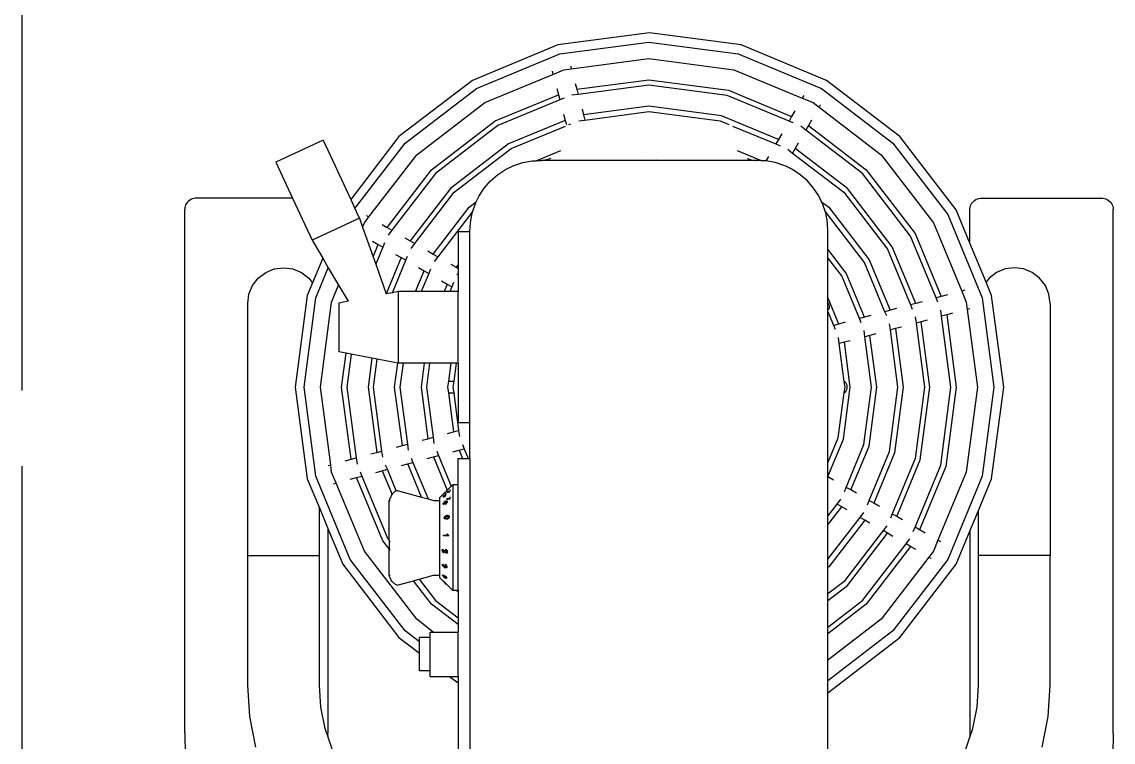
# Model space of a CAD drawing. Header units: millimetres. Extents: x 44692 to 333458, y -26854 to 14445.
# Drawn here: x 67417 to 68147, y -20580 to -20098 of the extents above; entities that cross this region are included whole.
import ezdxf

# ---------------------------------------------------------------- set-up
doc = ezdxf.new("R2010")
doc.units = ezdxf.units.MM
doc.header["$LTSCALE"] = 100
doc.linetypes.add('DASHEDX2', pattern=[3.048, 2.54, -0.508])
doc.layers.add('Area proceso', color=90, linetype='DASHEDX2')
doc.layers.add('Maquinas', color=200, linetype='Continuous')

msp = doc.modelspace()

# ---------------------------------------------------------------- linework, layer by layer
at = {"layer": 'Area proceso'}
msp.add_line((67417.432, -20090.329), (67417.432, -20906.329), dxfattribs=at)
at = {"layer": 'Maquinas'}
for p, q in [((67837.301, -20105.141), (67775.969, -20113.215)), ((67898.634, -20113.215), (67837.301, -20105.141)), ((67777.232, -20119.233), (67836.952, -20111.371)), ((67836.952, -20111.371), (67896.672, -20119.233)), ((67775.969, -20113.215), (67718.816, -20136.889)), ((67721.582, -20142.284), (67777.232, -20119.233)), ((67896.672, -20119.233), (67952.322, -20142.284)), ((67955.786, -20136.889), (67898.634, -20113.215)), ((67784.533, -20127.511), (67784.585, -20127.635)), ((67784.985, -20129.2), (67836.952, -20122.358)), ((67836.952, -20122.358), (67893.828, -20129.846)), ((67727.076, -20151.799), (67772.749, -20132.881)), ((67772.2, -20130.836), (67772.749, -20132.881)), ((67772.749, -20132.881), (67780.076, -20129.846)), ((67780.076, -20129.846), (67784.985, -20129.2)), ((67784.585, -20127.635), (67784.985, -20129.2)), ((67893.828, -20129.846), (67939.501, -20148.764)), ((67718.816, -20136.889), (67669.738, -20174.548)), ((67787.599, -20138.953), (67788.655, -20142.894)), ((67788.655, -20142.894), (67836.952, -20136.536)), ((67836.952, -20140.08), (67789.572, -20146.318)), ((67836.952, -20136.536), (67890.159, -20143.541)), ((67889.241, -20146.964), (67836.952, -20140.08)), ((68004.864, -20174.548), (67955.786, -20136.889)), ((67673.794, -20178.953), (67721.582, -20142.284)), ((67734.165, -20164.078), (67776.418, -20146.576)), ((67775.282, -20142.338), (67776.418, -20146.576)), ((67776.418, -20146.576), (67777.335, -20149.999)), ((67780.196, -20148.814), (67777.335, -20149.999)), ((67789.572, -20146.318), (67785.457, -20146.86)), ((67788.655, -20142.894), (67789.572, -20146.318)), ((67930.64, -20164.112), (67889.241, -20146.964)), ((67890.159, -20143.541), (67932.412, -20161.043)), ((67940.56, -20146.93), (67939.501, -20148.764)), ((67939.501, -20148.764), (67946.828, -20151.799)), ((67952.322, -20142.284), (68000.11, -20178.953)), ((67681.564, -20186.722), (67727.076, -20151.799)), ((67777.335, -20149.999), (67735.937, -20167.147)), ((67792.185, -20156.071), (67793.242, -20160.012)), ((67836.952, -20154.258), (67793.242, -20160.012)), ((67885.572, -20160.659), (67836.952, -20154.258)), ((67946.828, -20151.799), (67950.757, -20154.814)), ((67951.581, -20153.424), (67950.757, -20154.814)), ((67950.757, -20154.814), (67992.341, -20186.722)), ((67951.631, -20153.3), (67951.581, -20153.424)), ((67781.005, -20163.694), (67743.026, -20179.425)), ((67779.869, -20159.456), (67781.005, -20163.694)), ((67781.005, -20163.694), (67781.753, -20166.488)), ((67790.044, -20163.978), (67794.159, -20163.436)), ((67793.242, -20160.012), (67794.159, -20163.436)), ((67794.159, -20163.436), (67836.952, -20157.802)), ((67836.952, -20157.802), (67884.655, -20164.082)), ((67923.551, -20176.39), (67885.572, -20160.659)), ((67932.412, -20161.043), (67930.64, -20164.112)), ((67934.606, -20157.243), (67932.412, -20161.043)), ((67945.708, -20163.558), (67943.668, -20167.092)), ((67691.589, -20196.747), (67734.165, -20164.078)), ((67735.937, -20167.147), (67694.095, -20199.254)), ((67744.798, -20182.495), (67781.072, -20167.47)), ((67783.443, -20166.488), (67784.783, -20165.932)), ((67884.655, -20164.082), (67890.461, -20166.488)), ((67892.832, -20167.47), (67921.779, -20179.46)), ((67933.501, -20165.297), (67930.64, -20164.112)), ((67941.896, -20170.162), (67938.603, -20167.635)), ((67943.668, -20167.092), (67941.896, -20170.162)), ((67979.809, -20199.254), (67941.896, -20170.162)), ((67943.668, -20167.092), (67982.315, -20196.747)), ((67618.935, -20176.927), (67587.246, -20191.704)), ((67618.935, -20176.927), (67637.448, -20216.629)), ((67669.738, -20174.548), (67637.448, -20216.629)), ((67923.551, -20176.39), (67921.779, -20179.46)), ((67925.745, -20172.591), (67923.551, -20176.39)), ((68042.523, -20223.626), (68004.864, -20174.548)), ((67640.259, -20222.657), (67673.794, -20178.953)), ((67743.026, -20179.425), (67704.12, -20209.279)), ((67706.626, -20211.785), (67744.798, -20182.495)), ((67761.971, -20190.596), (67778.048, -20183.937)), ((67895.856, -20183.937), (67911.913, -20190.588)), ((67921.779, -20179.46), (67924.64, -20180.645)), ((67929.742, -20182.982), (67933.035, -20185.509)), ((67934.807, -20182.44), (67933.035, -20185.509)), ((67933.035, -20185.509), (67967.278, -20211.785)), ((67936.847, -20178.906), (67934.807, -20182.44)), ((67969.784, -20209.279), (67934.807, -20182.44)), ((68000.11, -20178.953), (68036.779, -20226.741)), ((67587.246, -20191.704), (67598.437, -20215.703)), ((67649.655, -20228.306), (67681.564, -20186.722)), ((67746.634, -20193.834), (67752.62, -20191.877)), ((67752.62, -20191.877), (67758.815, -20190.737)), ((67758.815, -20190.737), (67761.807, -20190.664)), ((67761.807, -20190.664), (67761.971, -20190.596)), ((67761.971, -20190.596), (67765.106, -20190.436)), ((67765.106, -20190.436), (67765.203, -20190.436)), ((67767.2, -20190.326), (67765.203, -20190.436)), ((67788.17, -20190.436), (67765.203, -20190.436)), ((67769.26, -20189.938), (67767.2, -20190.326)), ((67771.251, -20189.281), (67769.26, -20189.938)), ((67801.394, -20190.436), (67788.17, -20190.436)), ((67831.374, -20190.436), (67801.394, -20190.436)), ((67832.212, -20190.326), (67831.374, -20190.436)), ((67842.531, -20190.436), (67831.374, -20190.436)), ((67842.531, -20190.436), (67841.692, -20190.326)), ((67908.703, -20190.436), (67842.531, -20190.436)), ((67902.653, -20189.281), (67904.644, -20189.938)), ((67904.644, -20189.938), (67906.704, -20190.326)), ((67906.704, -20190.326), (67908.703, -20190.436)), ((67908.703, -20190.436), (67908.798, -20190.441)), ((67911.913, -20190.588), (67908.798, -20190.441)), ((67912.204, -20190.708), (67911.913, -20190.588)), ((67915.089, -20190.737), (67912.204, -20190.708)), ((67915.221, -20190.819), (67915.089, -20190.737)), ((67916.884, -20187.938), (67915.221, -20190.819)), ((67921.284, -20191.877), (67915.221, -20190.819)), ((67927.27, -20193.834), (67921.284, -20191.877)), ((67992.341, -20186.722), (68027.263, -20232.234)), ((67661.933, -20235.395), (67691.589, -20196.747)), ((67694.095, -20199.254), (67665.003, -20237.167)), ((67730.967, -20204.194), (67735.709, -20200.049)), ((67735.709, -20200.049), (67740.963, -20196.575)), ((67740.963, -20196.575), (67746.634, -20193.834)), ((67928.011, -20194.192), (67927.27, -20193.834)), ((67932.941, -20196.575), (67928.011, -20194.192)), ((67938.195, -20200.049), (67932.941, -20196.575)), ((67942.937, -20204.194), (67938.195, -20200.049)), ((68011.916, -20241.095), (67979.809, -20199.254)), ((67982.315, -20196.747), (68014.985, -20239.323)), ((67726.821, -20208.936), (67730.967, -20204.194)), ((67947.083, -20208.936), (67942.937, -20204.194)), ((67704.12, -20209.279), (67677.281, -20244.256)), ((67680.351, -20246.028), (67706.626, -20211.785)), ((67721.441, -20218.135), (67723.347, -20214.19)), ((67723.347, -20214.19), (67726.821, -20208.936)), ((67950.557, -20214.19), (67947.083, -20208.936)), ((67952.463, -20218.135), (67950.557, -20214.19)), ((67967.278, -20211.785), (67996.568, -20249.956)), ((67999.637, -20248.184), (67969.784, -20209.279)), ((67526.487, -20222.071), (67526.418, -20223.027)), ((67526.69, -20221.131), (67526.487, -20222.071)), ((67527.026, -20220.224), (67526.69, -20221.131)), ((67527.488, -20219.365), (67527.026, -20220.224)), ((67528.068, -20218.568), (67527.488, -20219.365)), ((67528.756, -20217.848), (67528.068, -20218.568)), ((67529.542, -20217.216), (67528.756, -20217.848)), ((67530.41, -20216.684), (67529.542, -20217.216)), ((67531.346, -20216.261), (67530.41, -20216.684)), ((67532.335, -20215.953), (67531.346, -20216.261)), ((67533.359, -20215.766), (67532.335, -20215.953)), ((67534.401, -20215.703), (67533.359, -20215.766)), ((67598.437, -20215.703), (67534.401, -20215.703)), ((67598.437, -20215.703), (67611.584, -20243.898)), ((67637.448, -20216.629), (67640.259, -20222.657)), ((67692.629, -20253.117), (67716.651, -20221.81)), ((67716.651, -20221.81), (67721.441, -20218.135)), ((67719.145, -20224.333), (67720.607, -20219.861)), ((67720.607, -20219.861), (67721.441, -20218.135)), ((67952.463, -20218.135), (67957.253, -20221.81)), ((67953.297, -20219.861), (67952.463, -20218.135)), ((67954.759, -20224.333), (67953.297, -20219.861)), ((67957.253, -20221.81), (67984.29, -20257.045)), ((68051.691, -20223.027), (68051.76, -20222.071)), ((68051.76, -20222.071), (68051.963, -20221.131)), ((68051.963, -20221.131), (68052.299, -20220.224)), ((68052.299, -20220.224), (68052.761, -20219.365)), ((68052.761, -20219.365), (68053.341, -20218.568)), ((68053.341, -20218.568), (68054.029, -20217.848)), ((68054.029, -20217.848), (68054.814, -20217.216)), ((68054.814, -20217.216), (68055.683, -20216.684)), ((68055.683, -20216.684), (68056.619, -20216.261)), ((68056.619, -20216.261), (68057.608, -20215.953)), ((68057.608, -20215.953), (68058.632, -20215.766)), ((68058.632, -20215.766), (68059.674, -20215.703)), ((68059.674, -20215.703), (68139.503, -20215.703)), ((68139.503, -20215.703), (68140.545, -20215.766)), ((68140.545, -20215.766), (68141.569, -20215.953)), ((68141.569, -20215.953), (68142.558, -20216.261)), ((68142.558, -20216.261), (68143.494, -20216.684)), ((68143.494, -20216.684), (68144.363, -20217.216)), ((68144.363, -20217.216), (68145.148, -20217.848)), ((68145.148, -20217.848), (68145.836, -20218.568)), ((68145.836, -20218.568), (68146.416, -20219.365)), ((68146.416, -20219.365), (68146.878, -20220.224)), ((68146.878, -20220.224), (68147.214, -20221.131)), ((68147.214, -20221.131), (68147.417, -20222.071)), ((68147.417, -20222.071), (68147.486, -20223.027)), ((67526.418, -20330.363), (67526.418, -20223.027)), ((67643.273, -20229.121), (67611.584, -20243.898)), ((67640.259, -20222.657), (67642.298, -20227.03)), ((67642.298, -20227.03), (67643.273, -20229.121)), ((67643.273, -20229.121), (67645.417, -20235.19)), ((67646.641, -20232.234), (67649.655, -20228.306)), ((67648.265, -20227.482), (67648.141, -20227.432)), ((67648.265, -20227.482), (67649.655, -20228.306)), ((67719.145, -20224.333), (67695.698, -20254.889)), ((67717.51, -20232.042), (67718.649, -20225.848)), ((67718.649, -20225.848), (67719.145, -20224.333)), ((67981.22, -20258.817), (67954.759, -20224.333)), ((67955.255, -20225.848), (67954.759, -20224.333)), ((67956.394, -20232.042), (67955.255, -20225.848)), ((68036.779, -20226.741), (68059.83, -20282.391)), ((68051.691, -20245.759), (68042.523, -20223.626)), ((68051.691, -20245.759), (68051.691, -20223.027)), ((68147.486, -20330.363), (68147.486, -20223.027)), ((67645.417, -20235.19), (67646.641, -20232.234)), ((67645.417, -20235.19), (67652.419, -20255.017)), ((67658.4, -20233.355), (67661.933, -20235.395)), ((67661.933, -20235.395), (67665.003, -20237.167)), ((67717.209, -20238.333), (67717.51, -20232.042)), ((67956.695, -20238.333), (67956.394, -20232.042)), ((68027.263, -20232.234), (68046.182, -20277.907)), ((67611.584, -20243.898), (67618.693, -20255.943)), ((67665.003, -20237.167), (67662.476, -20240.46)), ((67673.747, -20242.215), (67677.281, -20244.256)), ((67677.281, -20244.256), (67680.351, -20246.028)), ((67717.209, -20238.333), (67709.226, -20238.333)), ((67709.226, -20238.333), (67709.226, -20260.349)), ((67717.209, -20366.059), (67717.209, -20238.333)), ((67956.695, -20249.946), (67956.695, -20238.333)), ((68029.063, -20282.494), (68011.916, -20241.095)), ((68014.985, -20239.323), (68032.487, -20281.577)), ((67652.084, -20244.457), (67655.884, -20246.651)), ((67652.419, -20255.017), (67655.884, -20246.651)), ((67658.953, -20248.423), (67654.169, -20259.973)), ((67655.884, -20246.651), (67658.953, -20248.423)), ((67660.138, -20245.562), (67658.953, -20248.423)), ((67677.824, -20249.321), (67680.351, -20246.028)), ((67689.095, -20251.076), (67692.629, -20253.117)), ((67968.942, -20265.906), (67956.695, -20249.946)), ((67956.695, -20255.718), (67956.695, -20249.946)), ((67996.568, -20249.956), (68011.945, -20287.081)), ((68015.369, -20286.164), (67999.637, -20248.184)), ((68062.492, -20271.833), (68051.691, -20245.759)), ((67618.693, -20255.943), (67611.866, -20272.425)), ((67618.693, -20255.943), (67622.416, -20262.252)), ((67652.419, -20255.017), (67654.169, -20259.973)), ((67671.232, -20255.512), (67661.171, -20279.8)), ((67665.298, -20279.018), (67674.301, -20257.284)), ((67667.432, -20253.318), (67671.232, -20255.512)), ((67671.232, -20255.512), (67674.301, -20257.284)), ((67674.301, -20257.284), (67675.486, -20254.423)), ((67692.629, -20253.117), (67695.698, -20254.889)), ((67695.698, -20254.889), (67693.171, -20258.182)), ((67965.873, -20267.678), (67956.695, -20255.718)), ((67956.695, -20282.253), (67956.695, -20255.718)), ((67994.827, -20291.668), (67981.22, -20258.817)), ((67984.29, -20257.045), (67998.251, -20290.75)), ((67575.597, -20269.296), (67580.557, -20265.491)), ((67580.557, -20265.491), (67586.333, -20263.098)), ((67586.333, -20263.098), (67592.531, -20262.282)), ((67592.531, -20262.282), (67598.73, -20263.098)), ((67598.73, -20263.098), (67604.506, -20265.491)), ((67604.506, -20265.491), (67609.466, -20269.296)), ((67614.074, -20282.391), (67622.416, -20262.252)), ((67622.416, -20262.252), (67629.345, -20273.991)), ((67654.169, -20259.973), (67661.171, -20279.8)), ((67680.832, -20278.248), (67686.579, -20264.373)), ((67682.78, -20262.179), (67686.579, -20264.373)), ((67689.649, -20266.145), (67684.636, -20278.248)), ((67686.579, -20264.373), (67689.649, -20266.145)), ((67690.834, -20263.284), (67689.649, -20266.145)), ((67704.443, -20259.937), (67707.976, -20261.978)), ((67709.226, -20260.349), (67707.976, -20261.978)), ((67707.976, -20261.978), (67709.226, -20262.699)), ((67709.226, -20266.122), (67708.519, -20267.043)), ((67709.226, -20260.349), (67709.226, -20262.699)), ((67709.226, -20262.699), (67709.226, -20266.122)), ((67709.226, -20266.122), (67709.226, -20278.248)), ((67981.133, -20295.337), (67968.942, -20265.906)), ((68069.398, -20265.491), (68064.438, -20269.296)), ((68075.174, -20263.098), (68069.398, -20265.491)), ((68081.373, -20262.282), (68075.174, -20263.098)), ((68087.571, -20263.098), (68081.373, -20262.282)), ((68093.347, -20265.491), (68087.571, -20263.098)), ((68098.307, -20269.296), (68093.347, -20265.491)), ((67571.791, -20274.256), (67575.597, -20269.296)), ((67611.866, -20272.425), (67608.406, -20280.778)), ((67609.466, -20269.296), (67611.866, -20272.425)), ((67698.127, -20271.04), (67701.927, -20273.234)), ((67701.927, -20273.234), (67699.85, -20278.248)), ((67701.927, -20273.234), (67704.996, -20275.006)), ((67706.181, -20272.145), (67704.996, -20275.006)), ((67977.709, -20296.254), (67965.873, -20267.678)), ((68064.438, -20269.296), (68062.492, -20271.833)), ((68066.197, -20280.778), (68062.492, -20271.833)), ((68102.113, -20274.256), (68098.307, -20269.296)), ((67568.583, -20286.231), (67569.399, -20280.032)), ((67569.399, -20280.032), (67571.791, -20274.256)), ((67608.406, -20280.778), (67600.331, -20342.111)), ((67624.687, -20285.235), (67629.345, -20273.991)), ((67629.345, -20273.991), (67635.669, -20284.707)), ((67661.171, -20279.8), (67660.841, -20279.874)), ((67665.298, -20279.018), (67661.171, -20279.8)), ((67669.312, -20278.248), (67665.298, -20279.018)), ((67680.832, -20278.248), (67669.312, -20278.248)), ((67669.312, -20326.145), (67669.312, -20278.248)), ((67684.636, -20278.248), (67680.832, -20278.248)), ((67699.85, -20278.248), (67684.636, -20278.248)), ((67703.654, -20278.248), (67699.85, -20278.248)), ((67704.996, -20275.006), (67703.654, -20278.248)), ((67709.226, -20278.248), (67703.654, -20278.248)), ((67709.226, -20326.145), (67709.226, -20278.248)), ((68036.725, -20280.441), (68032.487, -20281.577)), ((68048.227, -20277.359), (68046.182, -20277.907)), ((68046.182, -20277.907), (68049.217, -20285.235)), ((68074.271, -20342.111), (68066.197, -20280.778)), ((68104.505, -20280.032), (68102.113, -20274.256)), ((68105.321, -20286.231), (68104.505, -20280.032)), ((67568.583, -20454.837), (67568.583, -20286.231)), ((67606.212, -20342.111), (67614.074, -20282.391)), ((67617.2, -20342.111), (67624.687, -20285.235)), ((67635.669, -20284.707), (67629.397, -20285.911)), ((67629.397, -20285.911), (67629.397, -20318.481)), ((67636.018, -20284.64), (67635.669, -20284.707)), ((67964.015, -20299.924), (67956.695, -20282.253)), ((67956.695, -20285.706), (67956.695, -20282.253)), ((67956.695, -20285.706), (67956.955, -20286.167)), ((67956.695, -20290.515), (67956.695, -20285.706)), ((67956.955, -20286.167), (67957.309, -20287.107)), ((67957.309, -20287.107), (67957.499, -20288.049)), ((67957.499, -20288.049), (67957.514, -20288.926)), ((68015.369, -20286.164), (68011.945, -20287.081)), ((68011.945, -20287.081), (68013.13, -20289.942)), ((68019.607, -20285.028), (68015.369, -20286.164)), ((68032.487, -20281.577), (68029.063, -20282.494)), ((68030.248, -20285.355), (68029.063, -20282.494)), ((68049.217, -20285.235), (68049.863, -20290.144)), ((68059.83, -20282.391), (68067.692, -20342.111)), ((68105.321, -20286.231), (68105.321, -20454.837)), ((67957.023, -20290.261), (67956.695, -20290.515)), ((67956.695, -20291.436), (67956.695, -20290.515)), ((67960.591, -20300.841), (67956.695, -20291.436)), ((67956.695, -20304.326), (67956.695, -20291.436)), ((67957.352, -20289.681), (67957.023, -20290.261)), ((67957.514, -20288.926), (67957.352, -20289.681)), ((67981.133, -20295.337), (67977.709, -20296.254)), ((67985.371, -20294.202), (67981.133, -20295.337)), ((67998.251, -20290.75), (67994.827, -20291.668)), ((67996.012, -20294.528), (67994.827, -20291.668)), ((68002.489, -20289.615), (67998.251, -20290.75)), ((68015.085, -20295.202), (68015.627, -20299.318)), ((68032.745, -20294.731), (68032.203, -20290.616)), ((68036.168, -20293.813), (68032.745, -20294.731)), ((68038.983, -20342.111), (68032.745, -20294.731)), ((68040.11, -20292.757), (68036.168, -20293.813)), ((68036.168, -20293.813), (68042.527, -20342.111)), ((68051.552, -20289.692), (68049.863, -20290.144)), ((68049.863, -20290.144), (68056.705, -20342.111)), ((67964.015, -20299.924), (67960.591, -20300.841)), ((67961.776, -20303.702), (67960.591, -20300.841)), ((67968.252, -20298.788), (67964.015, -20299.924)), ((67978.894, -20299.115), (67977.709, -20296.254)), ((67998.509, -20303.904), (67997.967, -20299.789)), ((68005.874, -20301.931), (68001.932, -20302.987)), ((68019.05, -20298.4), (68015.627, -20299.318)), ((68015.627, -20299.318), (68021.261, -20342.111)), ((68022.992, -20297.344), (68019.05, -20298.4)), ((68024.805, -20342.111), (68019.05, -20298.4)), ((67956.695, -20392.786), (67956.695, -20304.326)), ((67964.272, -20313.078), (67963.731, -20308.963)), ((67981.391, -20308.491), (67980.849, -20304.376)), ((67984.814, -20307.574), (67981.391, -20308.491)), ((67985.817, -20342.111), (67981.391, -20308.491)), ((67988.756, -20306.518), (67984.814, -20307.574)), ((67989.361, -20342.111), (67984.814, -20307.574)), ((68001.932, -20302.987), (67998.509, -20303.904)), ((68003.539, -20342.111), (67998.509, -20303.904)), ((68001.932, -20302.987), (68007.083, -20342.111)), ((67967.696, -20312.161), (67964.272, -20313.078)), ((67967.601, -20338.362), (67964.272, -20313.078)), ((67971.638, -20311.104), (67967.696, -20312.161)), ((67971.639, -20342.111), (67967.696, -20312.161)), ((67634.362, -20319.435), (67629.397, -20318.481)), ((67631.377, -20342.111), (67634.362, -20319.435)), ((67637.819, -20320.098), (67634.362, -20319.435)), ((67637.819, -20320.098), (67634.922, -20342.111)), ((67651.648, -20322.753), (67637.819, -20320.098)), ((67651.648, -20322.753), (67649.099, -20342.111)), ((67655.105, -20323.417), (67651.648, -20322.753)), ((67652.643, -20342.111), (67655.105, -20323.417)), ((67668.933, -20326.072), (67655.105, -20323.417)), ((67526.487, -20330.363), (67526.418, -20330.363)), ((67526.418, -20573.614), (67526.418, -20330.363)), ((67666.821, -20342.111), (67668.933, -20326.072)), ((67669.312, -20326.145), (67668.933, -20326.072)), ((67672.467, -20326.145), (67669.312, -20326.145)), ((67672.467, -20326.145), (67670.365, -20342.111)), ((67686.645, -20326.145), (67672.467, -20326.145)), ((67686.645, -20326.145), (67684.543, -20342.111)), ((67690.189, -20326.145), (67686.645, -20326.145)), ((67690.189, -20326.145), (67688.087, -20342.111)), ((67704.367, -20326.145), (67690.189, -20326.145)), ((67704.367, -20326.145), (67702.773, -20338.254)), ((67707.911, -20326.145), (67704.367, -20326.145)), ((67707.911, -20326.145), (67706.317, -20338.254)), ((67709.226, -20326.145), (67707.911, -20326.145)), ((67709.226, -20326.145), (67709.226, -20366.059)), ((68147.417, -20330.363), (68147.486, -20330.363)), ((68147.486, -20573.614), (68147.486, -20330.363)), ((67702.773, -20338.254), (67702.265, -20342.111)), ((67702.773, -20338.254), (67706.317, -20338.254)), ((67706.317, -20338.254), (67705.809, -20342.111)), ((67967.601, -20338.362), (67967.707, -20338.386)), ((67968.095, -20342.111), (67967.601, -20338.362)), ((67967.707, -20338.386), (67968.249, -20338.773)), ((67968.249, -20338.773), (67968.716, -20339.388)), ((67600.331, -20342.111), (67608.406, -20403.443)), ((67614.074, -20401.831), (67606.212, -20342.111)), ((67624.041, -20394.077), (67617.2, -20342.111)), ((67637.736, -20390.408), (67631.377, -20342.111)), ((67634.922, -20342.111), (67641.159, -20389.491)), ((67649.099, -20342.111), (67654.854, -20385.821)), ((67658.277, -20384.904), (67652.643, -20342.111)), ((67671.972, -20381.234), (67666.821, -20342.111)), ((67670.365, -20342.111), (67675.395, -20380.317)), ((67684.543, -20342.111), (67689.09, -20376.648)), ((67688.087, -20342.111), (67692.514, -20375.73)), ((67702.265, -20342.111), (67702.777, -20345.998)), ((67702.777, -20345.998), (67706.208, -20372.061)), ((67702.777, -20345.998), (67706.321, -20345.998)), ((67705.809, -20342.111), (67706.321, -20345.998)), ((67706.321, -20345.998), (67709.632, -20371.144)), ((67963.626, -20376.053), (67967.597, -20345.89)), ((67967.05, -20376.97), (67971.639, -20342.111)), ((67967.597, -20345.89), (67968.095, -20342.111)), ((67967.707, -20345.866), (67967.597, -20345.89)), ((67968.249, -20345.479), (67967.707, -20345.866)), ((67968.716, -20344.864), (67968.249, -20345.479)), ((67968.716, -20339.388), (67969.073, -20340.19)), ((67969.073, -20344.062), (67968.716, -20344.864)), ((67969.073, -20340.19), (67969.298, -20341.124)), ((67969.298, -20343.128), (67969.073, -20344.062)), ((67969.298, -20341.124), (67969.375, -20342.126)), ((67969.375, -20342.126), (67969.298, -20343.128)), ((67980.744, -20380.64), (67985.817, -20342.111)), ((67984.168, -20381.557), (67989.361, -20342.111)), ((67997.862, -20385.227), (68003.539, -20342.111)), ((68007.083, -20342.111), (68001.286, -20386.144)), ((68021.261, -20342.111), (68014.98, -20389.813)), ((68018.404, -20390.731), (68024.805, -20342.111)), ((68032.099, -20394.4), (68038.983, -20342.111)), ((68042.527, -20342.111), (68035.522, -20395.317)), ((68056.705, -20342.111), (68049.217, -20398.987)), ((68067.692, -20342.111), (68059.83, -20401.831)), ((68066.197, -20403.443), (68074.271, -20342.111)), ((67717.209, -20366.059), (67709.226, -20366.059)), ((67717.209, -20379.896), (67717.209, -20366.059)), ((67689.09, -20376.648), (67692.514, -20375.73)), ((67692.514, -20375.73), (67693.055, -20379.846)), ((67702.267, -20373.117), (67706.208, -20372.061)), ((67706.208, -20372.061), (67709.632, -20371.144)), ((67709.632, -20371.144), (67710.173, -20375.259)), ((67668.03, -20382.291), (67671.972, -20381.234)), ((67671.972, -20381.234), (67675.395, -20380.317)), ((67675.395, -20380.317), (67675.937, -20384.432)), ((67685.148, -20377.704), (67689.09, -20376.648)), ((67712.128, -20380.519), (67713.313, -20383.38)), ((67717.209, -20390.008), (67717.209, -20379.896)), ((67956.695, -20392.786), (67963.626, -20376.053)), ((67956.695, -20401.968), (67967.05, -20376.97)), ((67968.908, -20409.216), (67980.744, -20380.64)), ((67971.977, -20410.988), (67984.168, -20381.557)), ((67637.736, -20390.408), (67641.159, -20389.491)), ((67641.159, -20389.491), (67641.701, -20393.606)), ((67650.912, -20386.877), (67654.854, -20385.821)), ((67654.854, -20385.821), (67658.277, -20384.904)), ((67658.819, -20389.019), (67658.277, -20384.904)), ((67677.892, -20389.693), (67679.077, -20392.554)), ((67688.533, -20390.02), (67692.771, -20388.884)), ((67692.771, -20388.884), (67696.195, -20387.967)), ((67692.771, -20388.884), (67702.013, -20411.195)), ((67695.01, -20385.106), (67696.195, -20387.967)), ((67696.195, -20387.967), (67704.679, -20408.45)), ((67705.652, -20385.433), (67709.889, -20384.298)), ((67709.226, -20390.008), (67712.255, -20390.008)), ((67709.226, -20407.453), (67709.226, -20390.008)), ((67709.889, -20384.298), (67713.313, -20383.38)), ((67709.889, -20384.298), (67712.255, -20390.008)), ((67712.255, -20390.008), (67712.34, -20390.213)), ((67712.255, -20390.008), (67716.058, -20390.008)), ((67713.313, -20383.38), (67716.058, -20390.008)), ((67716.058, -20390.008), (67717.209, -20390.008)), ((67716.058, -20390.008), (67716.143, -20390.213)), ((67717.209, -20390.008), (67717.209, -20677.391)), ((67984.255, -20418.077), (67997.862, -20385.227)), ((68001.286, -20386.144), (67987.325, -20419.849)), ((68014.98, -20389.813), (67999.603, -20426.938)), ((67622.352, -20394.53), (67624.041, -20394.077)), ((67624.687, -20398.987), (67624.041, -20394.077)), ((67633.794, -20391.464), (67637.736, -20390.408)), ((67658.535, -20398.058), (67661.959, -20397.141)), ((67661.959, -20397.141), (67660.774, -20394.28)), ((67667.934, -20411.566), (67661.959, -20397.141)), ((67671.415, -20394.607), (67675.653, -20393.471)), ((67675.653, -20393.471), (67679.077, -20392.554)), ((67684.896, -20415.784), (67675.653, -20393.471)), ((67679.077, -20392.554), (67689.184, -20416.955)), ((67956.695, -20401.968), (67956.695, -20392.786)), ((68002.673, -20428.71), (68018.404, -20390.731)), ((68014.951, -20435.799), (68032.099, -20394.4)), ((68035.522, -20395.317), (68018.02, -20437.571)), ((67608.406, -20403.443), (67616.48, -20422.936)), ((67637.125, -20457.481), (67614.074, -20401.831)), ((67627.722, -20406.314), (67624.687, -20398.987)), ((67637.179, -20403.78), (67641.417, -20402.645)), ((67641.417, -20402.645), (67644.841, -20401.727)), ((67658.919, -20444.898), (67641.417, -20402.645)), ((67643.656, -20398.867), (67644.841, -20401.727)), ((67644.841, -20401.727), (67661.988, -20443.126)), ((67654.297, -20399.193), (67658.535, -20398.058)), ((67658.535, -20398.058), (67665.128, -20413.975)), ((67956.695, -20402.165), (67956.695, -20401.968)), ((67960.429, -20404.321), (67956.695, -20402.165)), ((67956.695, -20416.144), (67956.695, -20402.165)), ((68049.217, -20398.987), (68030.298, -20444.66)), ((68059.83, -20401.831), (68036.779, -20457.481)), ((68057.424, -20424.622), (68066.197, -20403.443)), ((67625.677, -20406.862), (67627.722, -20406.314)), ((67646.641, -20451.987), (67627.722, -20406.314)), ((67666.984, -20412.1), (67666.473, -20412.498)), ((67667.507, -20411.772), (67666.984, -20412.1)), ((67667.934, -20411.566), (67667.507, -20411.772)), ((67668.04, -20411.516), (67667.934, -20411.566)), ((67668.58, -20411.332), (67668.04, -20411.516)), ((67668.58, -20411.332), (67684.896, -20415.784)), ((67696.821, -20416.264), (67702.013, -20411.195)), ((67700.88, -20412.25), (67700.719, -20412.411)), ((67701.212, -20411.947), (67700.778, -20412.375)), ((67700.785, -20412.332), (67701.216, -20411.904)), ((67701.013, -20412.115), (67700.88, -20412.25)), ((67700.885, -20412.303), (67701.006, -20412.177)), ((67701.006, -20412.177), (67701.101, -20412.075)), ((67701.114, -20412.012), (67701.013, -20412.115)), ((67701.101, -20412.075), (67701.169, -20411.998)), ((67701.181, -20411.942), (67701.114, -20412.012)), ((67701.169, -20411.998), (67701.212, -20411.947)), ((67701.216, -20411.904), (67701.181, -20411.942)), ((67702.013, -20411.195), (67704.679, -20408.45)), ((67702.481, -20412.012), (67702.069, -20412.44)), ((67702.31, -20410.806), (67702.401, -20410.806)), ((67702.766, -20410.378), (67702.336, -20410.806)), ((67702.401, -20410.806), (67702.678, -20410.53)), ((67702.857, -20412.012), (67702.481, -20412.012)), ((67702.678, -20410.53), (67702.819, -20410.379)), ((67702.795, -20410.378), (67702.74, -20410.378)), ((67703.188, -20409.972), (67702.795, -20410.378)), ((67703.038, -20410.15), (67702.819, -20410.379)), ((67702.857, -20412.012), (67703.373, -20412.012)), ((67703.038, -20410.15), (67703.321, -20409.858)), ((67703.63, -20409.522), (67703.188, -20409.972)), ((67703.255, -20412.44), (67703.508, -20412.164)), ((67703.321, -20409.858), (67703.65, -20409.522)), ((67703.489, -20411.833), (67703.373, -20412.012)), ((67703.65, -20411.607), (67703.489, -20411.833)), ((67703.519, -20412.127), (67703.565, -20412.013)), ((67703.565, -20412.013), (67703.697, -20411.784)), ((67703.995, -20411.156), (67703.65, -20411.607)), ((67703.697, -20411.784), (67703.892, -20411.493)), ((67703.892, -20411.493), (67704.142, -20411.156)), ((67704.142, -20411.156), (67703.995, -20411.156)), ((67704.679, -20408.45), (67705.682, -20407.453)), ((67704.679, -20408.45), (67704.709, -20408.521)), ((67709.226, -20407.453), (67705.682, -20407.453)), ((67705.682, -20407.453), (67705.682, -20478.333)), ((67709.226, -20478.297), (67709.226, -20407.453)), ((67967.723, -20412.077), (67968.908, -20409.216)), ((67971.977, -20410.988), (67968.908, -20409.216)), ((67975.777, -20413.182), (67971.977, -20410.988)), ((67663.428, -20417.053), (67663.093, -20417.921)), ((67663.093, -20444.565), (67663.093, -20417.921)), ((67663.792, -20416.233), (67663.428, -20417.053)), ((67663.428, -20417.921), (67663.792, -20417.921)), ((67664.183, -20415.463), (67663.792, -20416.233)), ((67664.598, -20414.749), (67664.183, -20415.463)), ((67665.037, -20414.092), (67664.598, -20414.749)), ((67665.128, -20413.975), (67665.037, -20414.092)), ((67665.498, -20413.496), (67665.128, -20413.975)), ((67665.977, -20412.964), (67665.498, -20413.496)), ((67666.473, -20412.498), (67665.977, -20412.964)), ((67684.896, -20415.784), (67689.184, -20416.955)), ((67689.184, -20416.955), (67692.723, -20417.921)), ((67692.723, -20417.921), (67696.821, -20417.921)), ((67696.821, -20416.264), (67696.821, -20417.921)), ((67696.821, -20417.921), (67696.821, -20468.058)), ((67698.919, -20414.186), (67698.957, -20414.143)), ((67699.009, -20414.103), (67698.943, -20414.165)), ((67698.957, -20414.143), (67699.043, -20414.054)), ((67699.117, -20413.999), (67699.009, -20414.103)), ((67699.043, -20414.054), (67699.086, -20414.015)), ((67699.086, -20414.015), (67699.302, -20413.809)), ((67699.266, -20413.853), (67699.117, -20413.999)), ((67699.13, -20415.806), (67699.573, -20415.335)), ((67699.269, -20415.806), (67699.13, -20415.806)), ((67699.133, -20414.015), (67699.176, -20413.983)), ((67699.236, -20413.894), (67699.154, -20413.985)), ((67699.176, -20413.983), (67699.282, -20413.888)), ((67699.379, -20413.743), (67699.236, -20413.894)), ((67699.447, -20413.676), (67699.266, -20413.853)), ((67699.559, -20415.498), (67699.269, -20415.806)), ((67699.282, -20413.888), (67699.447, -20413.732)), ((67699.285, -20415.335), (67699.696, -20414.907)), ((67699.302, -20413.809), (67699.583, -20413.535)), ((67699.559, -20415.335), (67699.325, -20415.335)), ((67699.42, -20413.684), (67699.376, -20413.732)), ((67699.583, -20413.535), (67699.379, -20413.743)), ((67699.391, -20413.719), (67699.432, -20413.68)), ((67699.478, -20413.624), (67699.42, -20413.684)), ((67699.432, -20413.68), (67699.5, -20413.615)), ((67699.649, -20413.476), (67699.447, -20413.676)), ((67699.447, -20413.732), (67699.659, -20413.528)), ((67699.561, -20413.539), (67699.478, -20413.624)), ((67699.479, -20419.671), (67699.678, -20419.396)), ((67699.5, -20413.615), (67699.593, -20413.524)), ((67699.712, -20415.335), (67699.559, -20415.498)), ((67699.626, -20413.535), (67699.576, -20413.575)), ((67699.667, -20413.437), (67699.581, -20413.52)), ((67699.583, -20413.561), (67699.619, -20413.52)), ((67699.593, -20413.524), (67699.705, -20413.414)), ((67699.619, -20413.52), (67699.683, -20413.452)), ((67699.754, -20413.416), (67699.626, -20413.535)), ((67699.873, -20413.255), (67699.649, -20413.476)), ((67699.659, -20413.528), (67699.929, -20413.269)), ((67699.787, -20413.321), (67699.667, -20413.437)), ((67699.678, -20419.396), (67699.867, -20419.169)), ((67699.683, -20413.452), (67699.775, -20413.356)), ((67699.78, -20414.907), (67699.696, -20414.907)), ((67699.705, -20413.414), (67699.829, -20413.292)), ((67699.712, -20415.335), (67700.028, -20415.335)), ((67699.792, -20419.545), (67699.712, -20419.681)), ((67699.943, -20413.233), (67699.754, -20413.416)), ((67699.775, -20413.356), (67700.003, -20413.124)), ((67699.976, -20414.907), (67699.78, -20414.907)), ((67700.061, -20413.05), (67699.787, -20413.321)), ((67699.9, -20419.396), (67699.792, -20419.545)), ((67699.829, -20413.292), (67699.963, -20413.159)), ((67700.118, -20413.012), (67699.873, -20413.255)), ((67699.89, -20419.145), (67700.263, -20418.781)), ((67700.113, -20419.158), (67699.9, -20419.396)), ((67699.929, -20413.269), (67700.206, -20412.995)), ((67700.175, -20413.005), (67699.943, -20413.233)), ((67699.963, -20413.159), (67700.11, -20413.014)), ((67701.399, -20413.395), (67699.976, -20414.907)), ((67700.003, -20413.124), (67700.263, -20412.864)), ((67700.028, -20415.335), (67700.594, -20415.335)), ((67700.362, -20412.748), (67700.061, -20413.05)), ((67700.11, -20413.014), (67700.345, -20412.779)), ((67700.348, -20418.958), (67700.113, -20419.158)), ((67700.115, -20414.907), (67701.142, -20413.816)), ((67700.493, -20414.907), (67700.115, -20414.907)), ((67700.338, -20412.792), (67700.118, -20413.012)), ((67700.403, -20412.776), (67700.175, -20413.005)), ((67700.206, -20412.995), (67700.403, -20412.797)), ((67700.263, -20412.864), (67700.332, -20412.795)), ((67700.463, -20418.62), (67700.263, -20418.781)), ((67700.332, -20412.795), (67700.362, -20412.748)), ((67700.539, -20412.592), (67700.338, -20412.792)), ((67700.345, -20412.779), (67700.541, -20412.583)), ((67700.348, -20418.958), (67700.594, -20418.809)), ((67700.585, -20412.589), (67700.403, -20412.776)), ((67700.403, -20412.797), (67700.571, -20412.624)), ((67700.657, -20418.486), (67700.463, -20418.62)), ((67700.702, -20414.907), (67700.493, -20414.907)), ((67700.719, -20412.411), (67700.539, -20412.592)), ((67700.541, -20412.583), (67700.69, -20412.431)), ((67700.571, -20412.624), (67700.741, -20412.451)), ((67700.713, -20412.452), (67700.585, -20412.589)), ((67700.594, -20415.335), (67700.914, -20414.986)), ((67700.594, -20418.809), (67700.84, -20418.726)), ((67700.837, -20418.384), (67700.657, -20418.486)), ((67700.803, -20419.548), (67700.667, -20419.69)), ((67700.69, -20412.431), (67700.785, -20412.332)), ((67700.79, -20414.635), (67700.702, -20414.907)), ((67700.778, -20412.375), (67700.713, -20412.452)), ((67700.741, -20412.451), (67700.885, -20412.303)), ((67701.142, -20413.816), (67700.79, -20414.635)), ((67700.936, -20419.389), (67700.803, -20419.548)), ((67700.84, -20418.726), (67701.169, -20418.277)), ((67701.008, -20418.314), (67700.858, -20418.375)), ((67701.93, -20419.033), (67700.895, -20420.423)), ((67700.914, -20414.986), (67701.135, -20414.318)), ((67700.917, -20419.722), (67701.094, -20419.503)), ((67701.076, -20419.192), (67700.936, -20419.389)), ((67701.169, -20418.277), (67701.008, -20418.314)), ((67701.17, -20419.016), (67701.076, -20419.192)), ((67701.094, -20419.503), (67701.212, -20419.333)), ((67701.135, -20414.318), (67701.538, -20413.395)), ((67701.219, -20418.867), (67701.17, -20419.016)), ((67701.171, -20420.423), (67702.462, -20418.69)), ((67701.212, -20419.333), (67701.235, -20419.293)), ((67701.223, -20418.754), (67701.219, -20418.867)), ((67701.571, -20418.353), (67701.223, -20418.754)), ((67701.235, -20419.293), (67701.314, -20419.166)), ((67701.314, -20419.166), (67701.464, -20418.845)), ((67701.538, -20413.395), (67701.399, -20413.395)), ((67701.464, -20418.845), (67701.696, -20418.944)), ((67701.881, -20416.753), (67701.529, -20417.181)), ((67701.529, -20417.181), (67702.359, -20417.181)), ((67702.168, -20418.587), (67701.571, -20418.353)), ((67701.696, -20418.944), (67701.93, -20419.033)), ((67701.881, -20416.753), (67702.867, -20416.753)), ((67702.069, -20412.44), (67702.402, -20412.44)), ((67702.462, -20418.69), (67702.168, -20418.587)), ((67703.656, -20417.181), (67702.359, -20417.181)), ((67703.178, -20412.44), (67702.402, -20412.44)), ((67703.506, -20416.753), (67702.897, -20416.753)), ((67703.178, -20412.44), (67703.255, -20412.44)), ((67703.554, -20416.574), (67703.506, -20416.753)), ((67703.639, -20416.347), (67703.554, -20416.574)), ((67703.782, -20416.049), (67703.639, -20416.347)), ((67703.656, -20417.181), (67703.872, -20416.905)), ((67703.864, -20415.897), (67703.782, -20416.049)), ((67703.847, -20416.754), (67703.878, -20416.525)), ((67703.872, -20416.905), (67703.847, -20416.754)), ((67703.972, -20415.897), (67703.864, -20415.897)), ((67703.878, -20416.525), (67703.967, -20416.233)), ((67703.967, -20416.233), (67704.114, -20415.897)), ((67704.114, -20415.897), (67703.972, -20415.897)), ((67956.695, -20428.503), (67956.695, -20416.144)), ((67962.858, -20420.472), (67965.385, -20417.179)), ((67983.07, -20420.938), (67984.255, -20418.077)), ((67987.325, -20419.849), (67984.255, -20418.077)), ((67616.48, -20454.837), (67616.48, -20422.936)), ((67616.48, -20422.936), (67622.213, -20436.776)), ((67699.226, -20420.311), (67699.253, -20420.129)), ((67699.244, -20420.432), (67699.226, -20420.311)), ((67699.3, -20420.518), (67699.244, -20420.432)), ((67699.253, -20420.129), (67699.337, -20419.915)), ((67699.393, -20420.57), (67699.3, -20420.518)), ((67699.337, -20419.915), (67699.479, -20419.671)), ((67699.524, -20420.587), (67699.393, -20420.57)), ((67699.698, -20420.568), (67699.524, -20420.587)), ((67699.66, -20419.806), (67699.635, -20419.919)), ((67699.635, -20419.919), (67699.641, -20420.013)), ((67699.641, -20420.013), (67699.68, -20420.08)), ((67699.712, -20419.681), (67699.66, -20419.806)), ((67699.68, -20420.08), (67699.751, -20420.12)), ((67699.887, -20420.509), (67699.698, -20420.568)), ((67699.751, -20420.12), (67699.856, -20420.133)), ((67699.856, -20420.133), (67699.975, -20420.12)), ((67700.307, -20420.273), (67699.887, -20420.509)), ((67699.975, -20420.12), (67700.237, -20420.017)), ((67700.38, -20419.928), (67700.237, -20420.017)), ((67700.307, -20420.273), (67700.524, -20420.108)), ((67700.526, -20419.817), (67700.38, -20419.928)), ((67700.524, -20420.108), (67700.727, -20419.924)), ((67700.667, -20419.69), (67700.526, -20419.817)), ((67700.727, -20419.924), (67700.917, -20419.722)), ((67700.895, -20420.423), (67701.171, -20420.423)), ((67956.695, -20428.503), (67962.858, -20420.472)), ((67956.695, -20434.276), (67965.928, -20422.244)), ((67965.928, -20422.244), (67962.858, -20420.472)), ((67969.461, -20424.284), (67965.928, -20422.244)), ((67978.206, -20429.333), (67980.733, -20426.04)), ((67991.124, -20422.043), (67987.325, -20419.849)), ((68051.691, -20438.462), (68057.424, -20424.622)), ((68057.424, -20454.837), (68057.424, -20424.622)), ((67700.001, -20429.756), (67700.01, -20429.606)), ((67700.023, -20429.889), (67700.001, -20429.756)), ((67700.01, -20429.606), (67700.049, -20429.439)), ((67700.15, -20430.109), (67700.023, -20429.889)), ((67700.049, -20429.439), (67700.118, -20429.256)), ((67700.118, -20429.256), (67700.244, -20429.017)), ((67700.382, -20430.266), (67700.15, -20430.109)), ((67700.244, -20429.017), (67700.399, -20428.806)), ((67700.389, -20429.397), (67700.38, -20429.527)), ((67700.38, -20429.527), (67700.408, -20429.645)), ((67700.669, -20430.343), (67700.382, -20430.266)), ((67700.436, -20429.256), (67700.389, -20429.397)), ((67700.399, -20428.806), (67700.501, -20428.703)), ((67700.408, -20429.645), (67700.474, -20429.752)), ((67700.515, -20429.114), (67700.436, -20429.256)), ((67700.474, -20429.752), (67700.596, -20429.839)), ((67700.501, -20428.703), (67700.586, -20428.622)), ((67700.62, -20428.985), (67700.515, -20429.114)), ((67700.586, -20428.622), (67700.802, -20428.464)), ((67700.596, -20429.839), (67701.067, -20429.94)), ((67700.753, -20428.867), (67700.62, -20428.985)), ((67701.24, -20430.392), (67700.669, -20430.343)), ((67701.112, -20428.672), (67700.753, -20428.867)), ((67700.802, -20428.464), (67701.097, -20428.313)), ((67701.415, -20429.952), (67701.067, -20429.94)), ((67701.431, -20428.206), (67701.097, -20428.313)), ((67701.112, -20428.672), (67701.365, -20428.61)), ((67701.24, -20430.392), (67701.68, -20430.373)), ((67701.365, -20428.61), (67701.672, -20428.572)), ((67701.641, -20429.945), (67701.415, -20429.952)), ((67701.651, -20428.167), (67701.431, -20428.206)), ((67701.781, -20429.94), (67701.641, -20429.945)), ((67701.805, -20428.141), (67701.651, -20428.167)), ((67701.672, -20428.572), (67702.033, -20428.559)), ((67701.68, -20430.373), (67702.036, -20430.314)), ((67702.094, -20429.902), (67701.781, -20429.94)), ((67702.228, -20428.12), (67701.805, -20428.141)), ((67702.033, -20428.559), (67702.384, -20428.573)), ((67702.036, -20430.314), (67702.334, -20430.22)), ((67702.351, -20429.839), (67702.094, -20429.902)), ((67702.717, -20428.151), (67702.228, -20428.12)), ((67702.334, -20430.22), (67702.6, -20430.097)), ((67702.549, -20429.752), (67702.351, -20429.839)), ((67702.384, -20428.573), (67702.661, -20428.615)), ((67702.705, -20429.645), (67702.549, -20429.752)), ((67702.6, -20430.097), (67702.85, -20429.931)), ((67702.661, -20428.615), (67702.997, -20428.78)), ((67702.911, -20429.424), (67702.705, -20429.645)), ((67702.717, -20428.151), (67703.07, -20428.247)), ((67702.85, -20429.931), (67703.038, -20429.748)), ((67703.014, -20429.251), (67702.935, -20429.395)), ((67702.997, -20428.78), (67703.054, -20428.876)), ((67703.062, -20429.111), (67703.014, -20429.251)), ((67703.038, -20429.748), (67703.205, -20429.519)), ((67703.054, -20428.876), (67703.075, -20428.986)), ((67703.075, -20428.986), (67703.062, -20429.111)), ((67703.301, -20428.405), (67703.07, -20428.247)), ((67703.205, -20429.519), (67703.332, -20429.256)), ((67703.427, -20428.625), (67703.301, -20428.405)), ((67703.332, -20429.256), (67703.401, -20429.074)), ((67703.401, -20429.074), (67703.44, -20428.908)), ((67703.449, -20428.758), (67703.427, -20428.625)), ((67703.44, -20428.908), (67703.449, -20428.758)), ((67956.695, -20434.276), (67956.695, -20428.503)), ((67956.695, -20457.366), (67978.206, -20429.333)), ((67981.275, -20431.105), (67957.253, -20462.412)), ((67981.275, -20431.105), (67978.206, -20429.333)), ((67984.809, -20433.145), (67981.275, -20431.105)), ((67999.603, -20426.938), (67998.418, -20429.799)), ((68002.673, -20428.71), (67999.603, -20426.938)), ((68006.472, -20430.904), (68002.673, -20428.71)), ((67622.213, -20436.776), (67632.079, -20460.596)), ((67622.213, -20436.776), (67622.213, -20573.614)), ((67699.505, -20441.496), (67699.52, -20441.304)), ((67699.52, -20441.304), (67702.254, -20441.304)), ((67701.805, -20440.448), (67701.991, -20440.898)), ((67702.22, -20440.448), (67701.805, -20440.448)), ((67701.991, -20440.898), (67702.121, -20441.125)), ((67702.121, -20441.125), (67702.254, -20441.304)), ((67702.38, -20440.784), (67702.22, -20440.448)), ((67702.58, -20441.076), (67702.38, -20440.784)), ((67702.799, -20441.305), (67702.58, -20441.076)), ((67702.846, -20441.338), (67702.799, -20441.305)), ((67702.846, -20441.338), (67703.025, -20441.456)), ((67703.021, -20441.732), (67703.025, -20441.456)), ((67956.695, -20457.366), (67956.695, -20434.276)), ((67993.553, -20438.194), (67967.278, -20472.437)), ((67969.784, -20474.943), (67996.623, -20439.966)), ((67996.08, -20434.901), (67993.553, -20438.194)), ((67996.623, -20439.966), (67993.553, -20438.194)), ((68000.157, -20442.006), (67996.623, -20439.966)), ((68013.766, -20438.66), (68014.951, -20435.799)), ((68018.02, -20437.571), (68014.951, -20435.799)), ((68021.82, -20439.765), (68018.02, -20437.571)), ((68042.523, -20460.596), (68051.691, -20438.462)), ((68051.691, -20438.462), (68051.691, -20573.614)), ((67663.093, -20450.338), (67658.919, -20444.898)), ((67661.988, -20443.126), (67663.093, -20444.565)), ((67663.093, -20444.565), (67663.093, -20450.338)), ((67663.428, -20445.002), (67663.792, -20445.476)), ((67699.501, -20441.732), (67699.505, -20441.496)), ((67703.021, -20441.732), (67699.501, -20441.732)), ((67979.809, -20484.968), (68008.901, -20447.055)), ((68008.901, -20447.055), (68011.428, -20443.762)), ((68011.971, -20448.827), (68008.901, -20447.055)), ((68030.298, -20444.66), (68027.263, -20451.987)), ((68032.132, -20445.719), (68030.298, -20444.66)), ((67568.583, -20541.683), (67568.583, -20454.837)), ((67568.583, -20454.837), (67616.48, -20454.837)), ((67616.48, -20541.683), (67616.48, -20454.837)), ((67681.564, -20497.499), (67646.641, -20451.987)), ((67663.093, -20468.058), (67663.093, -20450.338)), ((67663.792, -20451.249), (67663.428, -20450.775)), ((67698.508, -20450.787), (67698.657, -20450.798)), ((67698.919, -20452.18), (67698.508, -20450.787)), ((67698.657, -20450.798), (67698.808, -20450.837)), ((67698.808, -20450.837), (67699.067, -20450.952)), ((67699.242, -20453.091), (67698.919, -20452.18)), ((67699.067, -20450.952), (67699.337, -20451.119)), ((67699.079, -20451.382), (67699.356, -20452.32)), ((67699.355, -20451.562), (67699.079, -20451.382)), ((67699.63, -20453.091), (67699.242, -20453.091)), ((67700.552, -20452.155), (67699.337, -20451.119)), ((67699.923, -20452.057), (67699.355, -20451.562)), ((67699.356, -20452.32), (67699.63, -20453.091)), ((67699.923, -20452.057), (67700.375, -20452.452)), ((67700.375, -20452.452), (67700.707, -20452.717)), ((67700.947, -20452.447), (67700.552, -20452.155)), ((67700.707, -20452.717), (67700.823, -20452.792)), ((67700.823, -20452.792), (67700.971, -20452.887)), ((67700.935, -20450.868), (67700.951, -20450.987)), ((67701.17, -20450.906), (67700.935, -20450.868)), ((67701.246, -20452.596), (67700.947, -20452.447)), ((67700.951, -20450.987), (67701.014, -20451.308)), ((67700.971, -20452.887), (67701.206, -20453.001)), ((67701.014, -20451.308), (67701.309, -20451.356)), ((67701.384, -20450.976), (67701.17, -20450.906)), ((67701.206, -20453.001), (67701.421, -20453.065)), ((67701.501, -20452.646), (67701.246, -20452.596)), ((67701.309, -20451.356), (67701.442, -20451.415)), ((67701.577, -20451.076), (67701.384, -20450.976)), ((67701.421, -20453.065), (67701.624, -20453.086)), ((67701.442, -20451.415), (67701.563, -20451.496)), ((67701.713, -20452.601), (67701.501, -20452.646)), ((67701.563, -20451.496), (67701.671, -20451.596)), ((67701.725, -20451.19), (67701.577, -20451.076)), ((67701.624, -20453.086), (67701.71, -20453.077)), ((67701.671, -20451.596), (67701.761, -20451.712)), ((67701.71, -20453.077), (67701.806, -20453.068)), ((67701.86, -20452.465), (67701.713, -20452.601)), ((67701.905, -20451.368), (67701.749, -20451.208)), ((67701.761, -20451.712), (67701.888, -20451.99)), ((67701.806, -20453.068), (67701.963, -20453.013)), ((67701.924, -20452.255), (67701.86, -20452.465)), ((67701.888, -20451.99), (67701.924, -20452.255)), ((67702.037, -20451.553), (67701.905, -20451.368)), ((67701.963, -20453.013), (67702.094, -20452.922)), ((67702.146, -20451.764), (67702.037, -20451.553)), ((67702.094, -20452.922), (67702.198, -20452.794)), ((67702.231, -20452), (67702.146, -20451.764)), ((67702.198, -20452.794), (67702.268, -20452.635)), ((67702.284, -20452.238), (67702.231, -20452)), ((67702.268, -20452.635), (67702.297, -20452.449)), ((67702.297, -20452.449), (67702.284, -20452.238)), ((68011.971, -20448.827), (67982.315, -20487.474)), ((68024.249, -20455.916), (67992.341, -20497.499)), ((68015.504, -20450.867), (68011.971, -20448.827)), ((68027.263, -20451.987), (68024.249, -20455.916)), ((68025.639, -20456.739), (68024.249, -20455.916)), ((68057.424, -20541.683), (68057.424, -20454.837)), ((68105.321, -20454.837), (68057.424, -20454.837)), ((68105.321, -20541.683), (68105.321, -20454.837)), ((67632.079, -20460.596), (67669.738, -20509.674)), ((67673.794, -20505.269), (67637.125, -20457.481)), ((67698.758, -20461.057), (67698.788, -20460.921)), ((67698.766, -20461.218), (67698.758, -20461.057)), ((67698.812, -20461.399), (67698.766, -20461.218)), ((67698.788, -20460.921), (67698.855, -20460.819)), ((67698.85, -20461.487), (67698.812, -20461.399)), ((67698.904, -20461.599), (67698.85, -20461.487)), ((67698.855, -20460.819), (67698.958, -20460.748)), ((67699.04, -20461.818), (67698.904, -20461.599)), ((67698.958, -20460.748), (67699.097, -20460.711)), ((67699.219, -20462.062), (67699.04, -20461.818)), ((67699.097, -20460.711), (67699.411, -20461.139)), ((67699.228, -20461.238), (67699.157, -20461.389)), ((67699.157, -20461.389), (67699.186, -20461.586)), ((67699.186, -20461.586), (67699.271, -20461.759)), ((67699.414, -20462.283), (67699.219, -20462.062)), ((67699.411, -20461.139), (67699.228, -20461.238)), ((67699.271, -20461.759), (67699.305, -20461.821)), ((67699.305, -20461.821), (67699.413, -20461.966)), ((67699.413, -20461.966), (67699.533, -20462.099)), ((67699.846, -20462.66), (67699.414, -20462.283)), ((67699.533, -20462.099), (67699.664, -20462.221)), ((67700.086, -20462.487), (67699.664, -20462.221)), ((67699.846, -20462.66), (67700.069, -20462.806)), ((67700.069, -20462.806), (67700.277, -20462.91)), ((67700.213, -20462.526), (67700.086, -20462.487)), ((67700.201, -20461.555), (67700.428, -20461.857)), ((67700.526, -20461.602), (67700.201, -20461.555)), ((67700.333, -20462.539), (67700.213, -20462.526)), ((67700.277, -20462.91), (67700.469, -20462.972)), ((67700.434, -20462.51), (67700.333, -20462.539)), ((67700.428, -20461.857), (67700.561, -20462.128)), ((67700.506, -20462.491), (67700.434, -20462.51)), ((67700.463, -20460.753), (67700.632, -20461.145)), ((67700.66, -20460.805), (67700.463, -20460.753)), ((67700.469, -20462.972), (67700.647, -20462.993)), ((67700.558, -20462.43), (67700.506, -20462.491)), ((67700.565, -20461.671), (67700.526, -20461.602)), ((67700.585, -20462.346), (67700.558, -20462.43)), ((67700.561, -20462.128), (67700.587, -20462.243)), ((67700.757, -20461.931), (67700.565, -20461.671)), ((67700.587, -20462.243), (67700.585, -20462.346)), ((67700.647, -20462.993), (67700.848, -20462.95)), ((67700.65, -20461.181), (67700.734, -20461.206)), ((67700.851, -20460.882), (67700.66, -20460.805)), ((67700.734, -20461.206), (67700.918, -20461.259)), ((67700.987, -20462.163), (67700.757, -20461.931)), ((67700.848, -20462.95), (67700.939, -20462.835)), ((67701.037, -20460.983), (67700.851, -20460.882)), ((67700.882, -20462.341), (67701.114, -20462.55)), ((67700.969, -20462.616), (67700.882, -20462.341)), ((67700.918, -20461.259), (67701.159, -20461.395)), ((67700.951, -20462.822), (67700.969, -20462.616)), ((67701.11, -20462.259), (67700.987, -20462.163)), ((67701.218, -20461.11), (67701.037, -20460.983)), ((67701.232, -20462.327), (67701.11, -20462.259)), ((67701.114, -20462.55), (67701.339, -20462.7)), ((67701.159, -20461.395), (67701.361, -20461.58)), ((67701.388, -20461.258), (67701.218, -20461.11)), ((67701.352, -20462.368), (67701.232, -20462.327)), ((67701.339, -20462.7), (67701.55, -20462.791)), ((67701.47, -20462.382), (67701.352, -20462.368)), ((67701.361, -20461.58), (67701.539, -20461.811)), ((67701.544, -20461.422), (67701.388, -20461.258)), ((67701.613, -20462.342), (67701.47, -20462.382)), ((67701.539, -20461.811), (67701.652, -20462.04)), ((67701.686, -20461.603), (67701.544, -20461.422)), ((67701.55, -20462.791), (67701.738, -20462.822)), ((67701.676, -20462.223), (67701.613, -20462.342)), ((67701.652, -20462.04), (67701.676, -20462.223)), ((67701.813, -20461.802), (67701.686, -20461.603)), ((67701.738, -20462.822), (67701.9, -20462.79)), ((67701.845, -20461.869), (67701.813, -20461.802)), ((67701.957, -20462.076), (67701.845, -20461.869)), ((67701.9, -20462.79), (67702.011, -20462.694)), ((67702.043, -20462.327), (67701.957, -20462.076)), ((67702.011, -20462.694), (67702.062, -20462.539)), ((67702.062, -20462.539), (67702.043, -20462.327)), ((67956.695, -20462.839), (67956.695, -20457.366)), ((67957.253, -20462.412), (67956.695, -20462.839)), ((67956.695, -20480.557), (67956.695, -20462.839)), ((68036.779, -20457.481), (68000.11, -20505.269)), ((68004.864, -20509.674), (68042.523, -20460.596)), ((68025.763, -20456.79), (68025.639, -20456.739)), ((67663.428, -20468.926), (67663.093, -20468.058)), ((67663.428, -20468.058), (67663.792, -20468.058)), ((67663.792, -20469.746), (67663.428, -20468.926)), ((67664.183, -20470.515), (67663.792, -20469.746)), ((67664.598, -20471.23), (67664.183, -20470.515)), ((67679.466, -20471.676), (67683.129, -20470.676)), ((67683.129, -20470.676), (67692.723, -20468.058)), ((67683.129, -20470.676), (67694.095, -20484.968)), ((67692.723, -20468.058), (67696.821, -20468.058)), ((67696.821, -20468.058), (67696.821, -20469.521)), ((67696.821, -20469.521), (67705.682, -20478.333)), ((67698.848, -20467.719), (67699.044, -20467.719)), ((67700.169, -20469.231), (67698.848, -20467.719)), ((67699.044, -20467.719), (67700.168, -20468.43)), ((67699.411, -20468.14), (67700.364, -20469.231)), ((67701.013, -20469.146), (67699.411, -20468.14)), ((67699.782, -20469.231), (67700.018, -20469.231)), ((67700.169, -20469.659), (67699.782, -20469.231)), ((67700.169, -20469.231), (67700.018, -20469.231)), ((67701.598, -20469.309), (67700.168, -20468.43)), ((67700.169, -20469.659), (67700.505, -20469.659)), ((67701.113, -20469.231), (67700.364, -20469.231)), ((67700.543, -20469.659), (67700.668, -20469.802)), ((67700.668, -20469.802), (67700.963, -20470.129)), ((67700.738, -20469.659), (67701.618, -20469.659)), ((67701.149, -20470.129), (67700.738, -20469.659)), ((67700.963, -20470.129), (67701.04, -20470.129)), ((67701.013, -20469.146), (67701.152, -20469.231)), ((67701.04, -20470.129), (67701.149, -20470.129)), ((67701.892, -20469.659), (67701.598, -20469.309)), ((67701.618, -20469.659), (67701.892, -20469.659)), ((67665.037, -20471.886), (67664.598, -20471.23)), ((67665.498, -20472.482), (67665.037, -20471.886)), ((67665.977, -20473.014), (67665.498, -20472.482)), ((67666.473, -20473.48), (67665.977, -20473.014)), ((67666.984, -20473.878), (67666.473, -20473.48)), ((67667.507, -20474.206), (67666.984, -20473.878)), ((67668.04, -20474.463), (67667.507, -20474.206)), ((67668.58, -20474.647), (67668.04, -20474.463)), ((67668.58, -20474.647), (67679.466, -20471.676)), ((67691.589, -20487.474), (67679.466, -20471.676)), ((67699.097, -20471.783), (67699.549, -20472.232)), ((67699.216, -20471.89), (67699.137, -20471.82)), ((67699.588, -20472.261), (67699.185, -20471.859)), ((67699.185, -20471.859), (67699.388, -20472.044)), ((67699.326, -20471.992), (67699.216, -20471.89)), ((67699.468, -20472.126), (67699.326, -20471.992)), ((67699.388, -20472.044), (67699.604, -20472.196)), ((67699.635, -20472.288), (67699.468, -20472.126)), ((67699.549, -20472.232), (67699.592, -20472.277)), ((67699.704, -20472.373), (67699.588, -20472.261)), ((67699.592, -20472.277), (67699.636, -20472.315)), ((67699.604, -20472.196), (67701.342, -20473.929)), ((67699.823, -20472.471), (67699.635, -20472.288)), ((67699.636, -20472.315), (67699.795, -20472.464)), ((67699.687, -20472.351), (67700.013, -20472.672)), ((67699.809, -20472.463), (67699.687, -20472.351)), ((67699.855, -20472.522), (67699.704, -20472.373)), ((67699.795, -20472.464), (67700.003, -20472.664)), ((67699.915, -20472.539), (67699.809, -20472.463)), ((67700.032, -20472.676), (67699.823, -20472.471)), ((67700.034, -20472.699), (67699.855, -20472.522)), ((67701.31, -20473.929), (67699.915, -20472.539)), ((67700.003, -20472.664), (67700.392, -20473.051)), ((67700.013, -20472.672), (67700.353, -20473.009)), ((67700.535, -20473.177), (67700.032, -20472.676)), ((67700.391, -20473.054), (67700.034, -20472.699)), ((67700.574, -20473.229), (67700.353, -20473.009)), ((67700.391, -20473.054), (67700.534, -20473.196)), ((67700.528, -20473.188), (67700.392, -20473.051)), ((67700.65, -20473.312), (67700.528, -20473.188)), ((67700.534, -20473.196), (67700.661, -20473.323)), ((67700.535, -20473.177), (67700.777, -20473.421)), ((67700.775, -20473.43), (67700.574, -20473.229)), ((67700.758, -20473.425), (67700.65, -20473.312)), ((67700.661, -20473.323), (67700.77, -20473.434)), ((67700.847, -20473.519), (67700.758, -20473.425)), ((67700.77, -20473.434), (67700.859, -20473.524)), ((67700.958, -20473.614), (67700.775, -20473.43)), ((67700.777, -20473.421), (67700.985, -20473.635)), ((67700.908, -20473.586), (67700.847, -20473.519)), ((67700.859, -20473.524), (67700.921, -20473.588)), ((67700.951, -20473.626), (67700.908, -20473.586)), ((67700.921, -20473.588), (67700.958, -20473.626)), ((67701.123, -20473.78), (67700.958, -20473.614)), ((67700.985, -20473.635), (67701.16, -20473.818)), ((67701.258, -20473.917), (67701.123, -20473.78)), ((67701.16, -20473.818), (67701.273, -20473.938)), ((67701.354, -20474.015), (67701.258, -20473.917)), ((67701.273, -20473.938), (67701.35, -20474.024)), ((67701.409, -20474.074), (67701.354, -20474.015)), ((67701.361, -20474.036), (67701.404, -20474.076)), ((67967.278, -20472.437), (67956.695, -20480.557)), ((67956.695, -20484.986), (67969.784, -20474.943)), ((67694.095, -20484.968), (67709.226, -20496.578)), ((67708.5, -20478.304), (67705.682, -20478.333)), ((67708.261, -20478.121), (67708.5, -20478.304)), ((67709.226, -20478.297), (67708.5, -20478.304)), ((67708.5, -20478.304), (67709.226, -20478.861)), ((67709.226, -20478.297), (67709.226, -20478.861)), ((67709.226, -20478.861), (67709.226, -20496.578)), ((67956.695, -20484.986), (67956.695, -20480.557)), ((67956.695, -20502.704), (67979.809, -20484.968)), ((67956.695, -20502.704), (67956.695, -20484.986)), ((67709.226, -20501.008), (67691.589, -20487.474)), ((67982.315, -20487.474), (67956.695, -20507.133)), ((67692.701, -20506.046), (67681.564, -20497.499)), ((67709.226, -20496.578), (67709.226, -20501.008)), ((67992.341, -20497.499), (67956.695, -20524.851)), ((67683.465, -20512.689), (67673.794, -20505.269)), ((67690.485, -20506.046), (67692.701, -20506.046)), ((67690.485, -20509.75), (67690.485, -20506.046)), ((67692.701, -20506.046), (67709.226, -20506.046)), ((67709.226, -20501.008), (67709.226, -20506.046)), ((67709.226, -20535.678), (67709.226, -20506.046)), ((67956.695, -20507.133), (67956.695, -20502.704)), ((68000.11, -20505.269), (67956.695, -20538.582)), ((67956.695, -20524.851), (67956.695, -20507.133)), ((67526.418, -20508.482), (67526.487, -20508.482)), ((67622.144, -20508.482), (67622.213, -20508.482)), ((67669.738, -20509.674), (67683.465, -20520.207)), ((67690.485, -20509.75), (67683.465, -20509.75)), ((67683.465, -20512.689), (67683.465, -20509.75)), ((67683.465, -20520.207), (67683.465, -20512.689)), ((67690.485, -20531.974), (67690.485, -20509.75)), ((67956.695, -20546.635), (68004.864, -20509.674)), ((68051.76, -20508.482), (68051.691, -20508.482)), ((68147.486, -20508.482), (68147.417, -20508.482)), ((67683.465, -20531.974), (67683.465, -20520.207)), ((67956.695, -20538.582), (67956.695, -20524.851)), ((67690.485, -20531.974), (67683.465, -20531.974)), ((67690.485, -20535.678), (67690.485, -20531.974)), ((67690.485, -20535.678), (67703.628, -20535.678)), ((67703.628, -20535.678), (67709.226, -20539.974)), ((67703.628, -20535.678), (67709.226, -20535.678)), ((67709.226, -20535.678), (67709.226, -20539.974)), ((67569.949, -20562.522), (67568.583, -20541.683)), ((67617.436, -20556.27), (67616.48, -20541.683)), ((67709.226, -20539.974), (67709.226, -20645.46)), ((67956.695, -20546.635), (67956.695, -20538.582)), ((68056.468, -20556.27), (68057.424, -20541.683)), ((68103.955, -20562.522), (68105.321, -20541.683)), ((67956.695, -20645.46), (67956.695, -20546.635)), ((67620.288, -20570.608), (67617.436, -20556.27)), ((68053.616, -20570.608), (68056.468, -20556.27)), ((67574.023, -20583.005), (67569.949, -20562.522)), ((68099.881, -20583.005), (68103.955, -20562.522)), ((67622.266, -20576.435), (67620.288, -20570.608)), ((68051.638, -20576.435), (68053.616, -20570.608)), ((67526.418, -20573.614), (67526.698, -20588.414)), ((67622.266, -20576.435), (67622.213, -20573.614)), ((67624.987, -20584.451), (67622.266, -20576.435)), ((68048.917, -20584.451), (68051.638, -20576.435)), ((68051.691, -20573.614), (68051.638, -20576.435)), ((68147.486, -20573.614), (68147.206, -20588.414))]:
    msp.add_line(p, q, dxfattribs=at)

doc.saveas('drawing.dxf')
